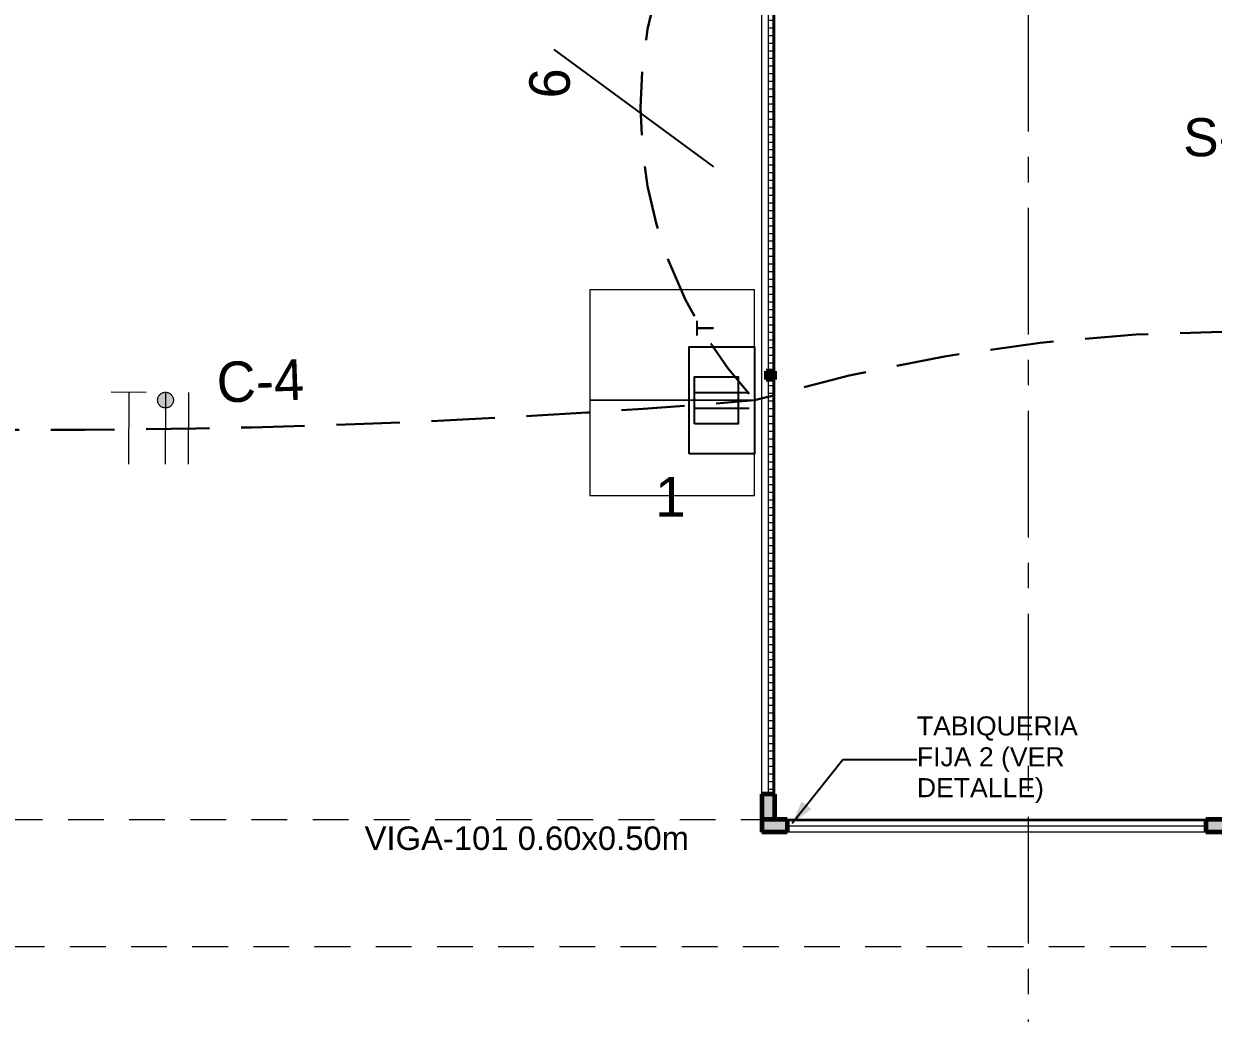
# Model space of a CAD drawing. Header units: inches. Extents: x -19 to 5698, y -728 to 92.
# Drawn here: x 294.611 to 299.299, y 16.637 to 20.536 of the extents above; entities that cross this region are included whole.
import ezdxf

# ---------------------------------------------------------------- set-up
doc = ezdxf.new("R2010")
doc.units = ezdxf.units.IN
doc.header["$MEASUREMENT"] = 0
doc.set_wipeout_variables(frame=1)
for name, pattern in [('CONTINUA', [0]), ('HIDDEN', [0.375, 0.25, -0.125]), ('Hidden Line', [0.195611, 0.141111, -0.0545]), ('Punto & Raya', [0.65, 0.5, -0.075, 0, -0.075]), ('RAYITAS', [0.375, 0.25, -0.125]), ('Wipeout_Contour', [1, 0, -1])]:
    doc.linetypes.add(name, pattern=pattern)
doc.layers.get('0').update_dxf_attribs({"color": 61})
for name, color, linetype, lineweight in [('00 conduct tomacorr', 120, 'HIDDEN', 30), ('00 IE CKTO ILUMINACION', 3, 'Continuous', 50), ('00 IE LUZ EMERGENCIA', 253, 'Continuous', 0), ('T-TECHO-E', 150, 'Continuous', 20), ('T.S.', 61, 'Continuous', 25), ('TOMACORRIENTE', 22, 'RAYITAS', 9)]:
    doc.layers.add(name, color=color, linetype=linetype, lineweight=lineweight)
for name, color, linetype in [('02 _ ARQ _ ALB _ Mobiliario', 7, 'Continuous'), ('02 _ ARQ _ ZON _ Espacio.3D', 7, 'Continuous'), ('08 _ STR _ EXT _ 09 Vigas', 251, 'Continuous'), ('Acabado - Muros', 7, 'Continuous'), ('IE-ALUM', 4, 'Continuous'), ('Marcador - Secciones', 7, 'Continuous'), ('Notas - Etiquetas', 7, 'Continuous')]:
    doc.layers.add(name, color=color, linetype=linetype)
doc.styles.add('Annotative', font='arial.ttf')
doc.styles.add('Estilo_Generado_3', font='arial.ttf')
doc.styles.add('Estilo_Generado_4', font='swisse.ttf')
doc.dimstyles.new('Estilo_Generado__8', dxfattribs={"dimtxt": 0.18, "dimasz": 0.0912, "dimexe": 0.18, "dimexo": 0.0625, "dimgap": 0, "dimtad": 0, "dimtih": 1, "dimtoh": 1, "dimdec": 4, "dimzin": 0, "dimdsep": 46, "dimcen": 0.09, "dimadec": 0, "dimazin": 0, "dimtfac": 1, "dimtdec": 4, "dimtmove": 0, "dimatfit": 3, "dimldrblk": 'ARROWHEAD_5', "dimfxl": 1, "dimtolj": 1, "dimtzin": 0, "dimarcsym": 0})
pattern_1 = [(0, (277.50006, 1e-08), (0, 0.03), [])]

# ---------------------------------------------------------------- blocks, each defined once
blk = doc.blocks.new('ARROWHEAD_5')
at = {"linetype": 'Continuous', "lineweight": 0}
blk.add_hatch(color=0, dxfattribs=at).paths.add_polyline_path([(-1, 0.2679), (0, 0), (-1, -0.2679)])
at = {"color": 0, "linetype": 'Continuous', "lineweight": 0}
blk.add_line((0, 0), (-1, 0), dxfattribs=at)
blk = doc.blocks.new('a')
at = {"layer": 'TOMACORRIENTE', "ltscale": 0.05}
h = blk.add_hatch(color=4, dxfattribs=at)
edge = h.paths.add_edge_path()
edge.add_arc((0, 0.0752), 0.0211, 0, 360)
at = {"layer": 'TOMACORRIENTE', "color": 4}
for p, q in [((-0.1455, 0.0963), (-0.0515, 0.0963)), ((-0.0985, 0.0963), (-0.0985, -0.0966)), ((0, 0.0963), (0, -0.0963)), ((0.0623, -0.0963), (0.0623, 0.0963))]:
    blk.add_line(p, q, dxfattribs=at)
blk.add_circle((0, 0.0752), 0.0211, dxfattribs=at)
blk = doc.blocks.new('CABLE 3FACE')
at = {"layer": 'T-TECHO-E', "rotation": 59.94170052614085}
blk.add_blockref('a', (0, 0), dxfattribs=at)
blk = doc.blocks.new('T.S.')
for p, q in [((2755.0914, 1630.1123), (2755.0914, 1629.8975)), ((2755.153, 1630.1123), (2755.153, 1629.8975))]:
    blk.add_line(p, q)
for points in [[(2754.9116, 1630.1338), (2755.3328, 1630.1338), (2755.3328, 1629.8758), (2754.9116, 1629.8758)], [(2755.0298, 1630.1123), (2755.2146, 1630.1123), (2755.2146, 1629.9403), (2755.0298, 1629.9403)]]:
    blk.add_lwpolyline(points, close=True)
at = {"color": 3, "insert": (2755.3768, 1630.1075), "char_height": 0.07, "attachment_point": 1}
blk.add_mtext_dynamic_manual_height_columns('{\\fVerdana|b0|i0|c0|p34;\\C1;T}', width=0.044429, gutter_width=12.5, heights=[0], dxfattribs=at)

msp = doc.modelspace()

# ---------------------------------------------------------------- linework, layer by layer
at = {"layer": '00 conduct tomacorr'}
for centre, radius, start, end in [((298.7456, 20.2055, 0.0013), 1.7035, 137.3845, 222.6155), ((294.6623, 53.1704, 0.0006), 34.2354, 268.83889, 274.74118)]:
    msp.add_arc(centre, radius, start, end, dxfattribs=at)
at = {"layer": '02 _ ARQ _ ALB _ Mobiliario', "color": 175, "linetype": 'Continuous', "lineweight": 13, "flags": 128}
for points in [[(297.492, 19.0521), (297.492, 19.4871), (296.842, 19.4871), (296.842, 19.0521)], [(297.492, 19.0521), (296.842, 19.0521), (296.842, 18.6771), (297.492, 18.6771)]]:
    msp.add_lwpolyline(points, close=True, dxfattribs=at)
at = {"layer": '02 _ ARQ _ ZON _ Espacio.3D', "color": 254, "linetype": 'Continuous', "lineweight": 0, "flags": 128}
msp.add_lwpolyline([(297.57, 29.7), (297.5701, 17.4), (322.07, 17.4)], dxfattribs=at)
msp.add_lwpolyline([(285.82, 11.584, 1.006545), (290.9535, 6.4505), (297.3949, 6.4505), (297.3958, 7.7), (297.6258, 7.7), (297.6258, 6.4505), (302.4195, 6.4505), (302.4195, 7.7), (302.995, 7.7), (302.995, 17.35), (301.67, 17.35), (301.67, 16.9001), (301.07, 16.9), (301.07, 16.2999), (300.57, 16.2998), (300.5701, 17.35), (297.5201, 17.35), (297.5201, 26.5963), (285.82, 26.5963), (285.82, 22.7663), (287.07, 22.7663), (287.07, 22.4977), (285.82, 22.4977)], format="xyb", close=True, dxfattribs=at)
at = {"layer": '08 _ STR _ EXT _ 09 Vigas', "color": 251, "linetype": 'Hidden Line', "lineweight": 13, "true_color": 0x636466}
msp.add_line((294.07, 16.9), (300.57, 16.9), dxfattribs=at)
at = {"layer": 'Acabado - Muros', "color": 7, "linetype": 'Continuous', "lineweight": 60}
for p, q in [((297.57, 17.4), (297.52, 17.4)), ((297.5201, 17.4), (297.5201, 17.35))]:
    msp.add_line(p, q, dxfattribs=at)
at = {"layer": 'IE-ALUM'}
msp.add_line((296.7007, 20.4347, -0.0013), (297.3294, 19.9717, -0.0013), dxfattribs=at)

# ---------------------------------------------------------------- block references
at = {"layer": '00 conduct tomacorr', "xscale": 1.47256122672843, "yscale": 1.47256122672843, "zscale": 1.47256122672843, "rotation": 299.7894777823319}
msp.add_blockref('CABLE 3FACE', (295.1694, 18.942, -0.0006), dxfattribs=at)
at = {"layer": 'T.S.', "rotation": 90}
msp.add_blockref('T.S.', (1927.3678, -2736.07, 0.0006), dxfattribs=at)

# ---------------------------------------------------------------- texts
at = {"layer": '00 IE CKTO ILUMINACION', "color": 30, "linetype": 'CONTINUA', "lineweight": 15, "true_color": 0xf26722}
msp.add_text('6', height=0.1596, rotation=88.5525, dxfattribs=at).set_placement((296.7618, 20.2401, 10395.4399))
at = {"layer": '00 IE CKTO ILUMINACION', "color": 4, "linetype": 'CONTINUA', "lineweight": 15}
msp.add_text('C-4', height=0.15962, rotation=2.0228, dxfattribs=at).set_placement((295.3743, 19.0428, -0.0007))
at = {"layer": '00 IE LUZ EMERGENCIA', "style": 'Annotative'}
msp.add_attdef('1', (297.0995, 18.5939, -0.0007), '', height=0.1562, dxfattribs=at)
at = {"layer": 'Marcador - Secciones', "color": 152, "lineweight": 20, "insert": (299.6236, 20.0117), "char_height": 0.15, "attachment_point": 9, "style": 'Estilo_Generado_3'}
msp.add_mtext('\\A1;{\\pqr;\\pt0;\\fArial|b0|i0|c0|p34;S-16}', dxfattribs=at)
at = {"layer": 'Notas - Etiquetas', "color": 171, "linetype": 'Continuous', "lineweight": 13, "insert": (298.1314, 17.6358), "char_height": 0.075, "width": 0.789011, "attachment_point": 4, "rotation": 359.9998, "line_spacing_factor": 0.973289, "style": 'Estilo_Generado_4'}
msp.add_mtext('\\A1;{\\pql;\\fSwis721 Ex BT|b0|i0|c0|p34;TABIQUERIA FIJA 2 (VER DETALLE)\\fSwis721 Ex BT|b0|i0|c0|p34; }', dxfattribs=at)
at = {"layer": 'Notas - Etiquetas', "color": 171, "linetype": 'Continuous', "lineweight": 13, "insert": (295.9546, 17.3724), "char_height": 0.0925, "attachment_point": 1, "style": 'Estilo_Generado_4'}
msp.add_mtext('\\A1;{\\pql;\\fSwis721 Ex BT|b0|i0|c0|p34;VIGA-101\\fSwis721 Ex BT|b0|i0|c0|p34; \\fSwis721 Ex BT|b0|i0|c0|p34;0.60\\fSwis721 Ex BT|b0|i0|c0|p34;x\\fSwis721 Ex BT|b0|i0|c0|p34;0.50\\fSwis721 Ex BT|b0|i0|c0|p34;m}', dxfattribs=at)

# ---------------------------------------------------------------- leaders
at = {"layer": 'Notas - Etiquetas', "color": 144, "linetype": 'Continuous', "lineweight": 13, "annotation_type": 0, "has_hookline": 1, "hookline_direction": 1, "text_width": 1.9482, "horizontal_direction": (0, 1, 0)}
msp.add_leader([(297.555, 23.4765), (297.7249, 23.3158), (297.7249, 21.1241)], dimstyle='Estilo_Generado__8', dxfattribs=at)

# ---------------------------------------------------------------- next in the draw order: wipeouts: each hides what was drawn before it
at = {"color": 254, "linetype": 'Wipeout_Contour', "lineweight": 0, "ltscale": 14594.117274}
msp.add_wipeout([(297.57, 21.3), (297.52, 21.3), (297.52, 19.15), (297.537, 19.15), (297.537, 19.1665), (297.57, 19.1665)], dxfattribs=at).dxf.layer = 'Acabado - Muros'
at = {"color": 254, "linetype": 'Wipeout_Contour', "lineweight": 0, "ltscale": 9732.736568}
msp.add_wipeout([(297.6201, 17.4), (297.6201, 17.35), (299.27, 17.35), (299.27, 17.4)], dxfattribs=at).dxf.layer = 'Acabado - Muros'

# ---------------------------------------------------------------- next in the draw order: linework, layer by layer
at = {"layer": 'Acabado - Muros', "color": 7, "linetype": 'Continuous', "lineweight": 60}
for p, q in [((297.6201, 17.35), (297.5201, 17.35)), ((299.37, 17.35), (299.27, 17.35))]:
    msp.add_line(p, q, dxfattribs=at)
at = {"layer": 'Acabado - Muros', "color": 251, "linetype": 'Continuous', "lineweight": 13, "flags": 128}
for points in [[(299.27, 17.4), (297.6201, 17.4)], [(299.27, 17.35), (297.6201, 17.35)]]:
    msp.add_lwpolyline(points, dxfattribs=at)

# ---------------------------------------------------------------- next in the draw order: wipeouts: each hides what was drawn before it
at = {"color": 254, "linetype": 'Wipeout_Contour', "lineweight": 0, "ltscale": 14594.071558}
msp.add_wipeout([(297.52, 19.15), (297.52, 17.5), (297.57, 17.5), (297.57, 19.1335), (297.537, 19.1335), (297.537, 19.15)], dxfattribs=at).dxf.layer = 'Acabado - Muros'

# ---------------------------------------------------------------- next in the draw order: linework, layer by layer
at = {"layer": 'Acabado - Muros', "color": 7, "linetype": 'Continuous', "lineweight": 60}
msp.add_line((297.52, 17.5), (297.52, 17.4), dxfattribs=at)
at = {"layer": 'Acabado - Muros', "color": 251, "linetype": 'Continuous', "lineweight": 13, "flags": 128}
for points in [[(297.52, 17.5), (297.52, 19.15), (297.52, 21.3)], [(297.57, 19.1665), (297.57, 21.3)], [(297.57, 17.5), (297.57, 19.1335)]]:
    msp.add_lwpolyline(points, dxfattribs=at)

# ---------------------------------------------------------------- next in the draw order: wipeouts: each hides what was drawn before it
at = {"color": 254, "linetype": 'Wipeout_Contour', "lineweight": 0, "ltscale": 9732.736853}
msp.add_wipeout([(297.6201, 17.395), (297.6201, 17.375), (299.27, 17.375), (299.27, 17.395)], dxfattribs=at).dxf.layer = 'Acabado - Muros'

# ---------------------------------------------------------------- next in the draw order: hatches: boundary and pattern name
at = {"layer": 'Acabado - Muros', "linetype": 'Continuous', "lineweight": 0}
for points in [[(297.6201, 17.4), (297.5201, 17.4), (297.5201, 17.35), (297.6201, 17.35)], [(299.27, 17.4), (299.27, 17.35), (299.37, 17.35), (299.37, 17.4)]]:
    msp.add_hatch(color=254, dxfattribs=at).paths.add_polyline_path(points)

# ---------------------------------------------------------------- next in the draw order: linework, layer by layer
at = {"layer": '08 _ STR _ EXT _ 09 Vigas', "color": 251, "linetype": 'Hidden Line', "lineweight": 13, "true_color": 0x636466}
msp.add_line((287.07, 17.4), (307.57, 17.4), dxfattribs=at)
at = {"layer": 'Acabado - Muros', "color": 7, "linetype": 'Continuous', "lineweight": 60}
for p, q in [((297.6201, 17.4), (297.5201, 17.4)), ((297.6201, 17.4), (297.6201, 17.35)), ((299.27, 17.4), (299.27, 17.35)), ((299.37, 17.4), (299.27, 17.4))]:
    msp.add_line(p, q, dxfattribs=at)
at = {"layer": 'Acabado - Muros', "color": 7, "linetype": 'Continuous', "lineweight": 13, "flags": 128}
msp.add_lwpolyline([(297.6201, 17.395), (297.6201, 17.375), (299.27, 17.375), (299.27, 17.395)], close=True, dxfattribs=at)
at = {"layer": 'Marcador - Secciones', "color": 251, "linetype": 'Punto & Raya', "lineweight": 13, "true_color": 0x636466}
msp.add_line((298.5701, 46.2111), (298.5701, 0.8878), dxfattribs=at)

# ---------------------------------------------------------------- next in the draw order: leaders
at = {"layer": 'Notas - Etiquetas', "color": 144, "linetype": 'Continuous', "lineweight": 13, "annotation_type": 0, "has_hookline": 1, "hookline_direction": 0, "text_width": 0.6954, "horizontal_direction": (1, -3e-06, 0)}
msp.add_leader([(297.6396, 17.385), (297.8391, 17.6358), (298.1314, 17.6358)], dimstyle='Estilo_Generado__8', dxfattribs=at)

# ---------------------------------------------------------------- next in the draw order: wipeouts: each hides what was drawn before it
at = {"color": 254, "linetype": 'Wipeout_Contour', "lineweight": 0, "ltscale": 9729.265997}
msp.add_wipeout([(297.565, 21.3), (297.545, 21.3), (297.545, 19.1665), (297.565, 19.1665)], dxfattribs=at).dxf.layer = 'Acabado - Muros'
at = {"color": 254, "linetype": 'Wipeout_Contour', "lineweight": 0, "ltscale": 9729.20486}
msp.add_wipeout([(297.565, 19.1335), (297.545, 19.1335), (297.545, 17.5), (297.565, 17.5)], dxfattribs=at).dxf.layer = 'Acabado - Muros'

# ---------------------------------------------------------------- next in the draw order: hatches: boundary and pattern name
at = {"layer": 'Acabado - Muros', "linetype": 'Continuous', "lineweight": 0}
h = msp.add_hatch(dxfattribs=at)
h.set_pattern_fill('CONTRACHAPADO_0002', color=254, style=0, pattern_type=2)
h.set_pattern_definition(pattern_1)
h.paths.add_polyline_path([(297.565, 21.3), (297.545, 21.3), (297.545, 19.1665), (297.565, 19.1665)])
for points in [[(297.537, 19.1665), (297.537, 19.1335), (297.57, 19.1335), (297.57, 19.1665)], [(297.57, 17.5), (297.52, 17.5), (297.52, 17.4), (297.57, 17.4)]]:
    msp.add_hatch(color=254, dxfattribs=at).paths.add_polyline_path(points)
h = msp.add_hatch(dxfattribs=at)
h.set_pattern_fill('CONTRACHAPADO_0002', color=254, style=0, pattern_type=2)
h.set_pattern_definition(pattern_1)
h.paths.add_polyline_path([(297.565, 19.1335), (297.545, 19.1335), (297.545, 17.5), (297.565, 17.5)])

# ---------------------------------------------------------------- next in the draw order: linework, layer by layer
at = {"layer": '00 conduct tomacorr'}
msp.add_arc((299.3847, 12.5633, 0.0006), 6.7593, 54.74366, 106.26149, dxfattribs=at)
at = {"layer": 'Acabado - Muros', "color": 7, "linetype": 'Continuous', "lineweight": 60}
for p, q in [((297.537, 19.1665), (297.537, 19.1335)), ((297.57, 19.1665), (297.537, 19.1665)), ((297.57, 19.1335), (297.537, 19.1335)), ((297.57, 19.1665), (297.57, 19.1335)), ((297.57, 17.5), (297.52, 17.5)), ((297.57, 17.5), (297.57, 17.4))]:
    msp.add_line(p, q, dxfattribs=at)
at = {"layer": 'Acabado - Muros', "color": 7, "linetype": 'Continuous', "lineweight": 13, "flags": 128}
for points in [[(297.565, 21.3), (297.545, 21.3), (297.545, 19.1665), (297.565, 19.1665)], [(297.565, 19.1335), (297.545, 19.1335), (297.545, 17.5), (297.565, 17.5)]]:
    msp.add_lwpolyline(points, close=True, dxfattribs=at)

doc.saveas('drawing.dxf')
